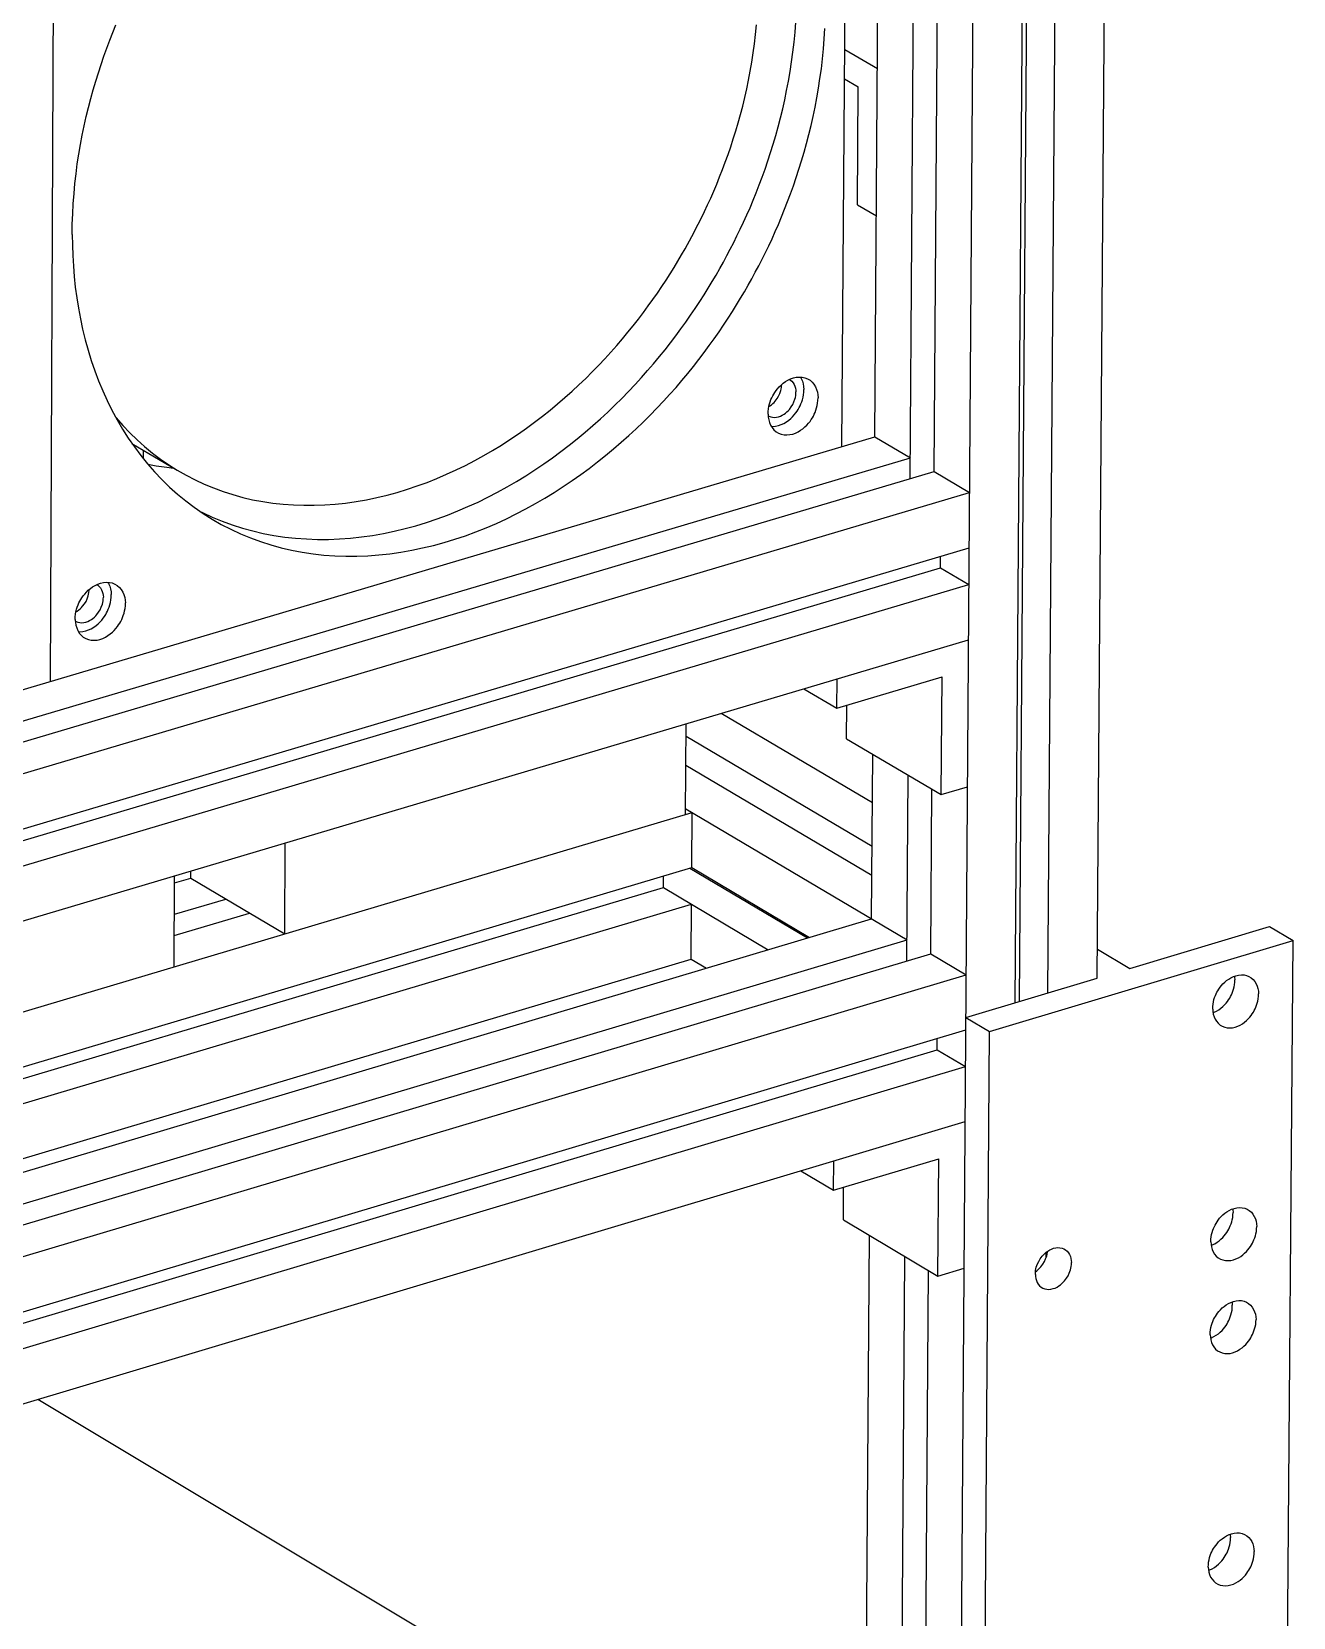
# Model space of a CAD drawing. Header units: millimetres. Extents: x -320 to 345, y -425 to 415.
# Drawn here: x 188.7 to 345.3, y -74.6 to 122.2 of the extents above; entities that cross this region are included whole.
import ezdxf

# ---------------------------------------------------------------- set-up
doc = ezdxf.new("R2010")
doc.units = ezdxf.units.MM
doc.layers.add('VISIBLE', color=7, linetype='Continuous')

msp = doc.modelspace()

# ---------------------------------------------------------------- linework, layer by layer
at = {"layer": 'VISIBLE'}
for p, q in [((311.33, 1.86), (313.12, 248.41)), ((320.99, 4.74), (322.81, 248.16)), ((314.88, 2.92), (316.67, 246.37)), ((310.8, 1.7), (312.57, 245.17)), ((302.41, -321.28), (306.42, 243.38)), ((289.3, 70.72), (289.95, 166.59)), ((293.39, 71.93), (293.99, 160.59)), ((297.78, 66.73), (298.41, 158.02)), ((300.74, 67.61), (301.36, 156.3)), ((191.01, 41.59), (191.45, 141.38)), ((198.37, 121.14), (198.75, 122.1)), ((198.75, 122.1), (199.13, 123.05)), ((278.56, 121.88), (278.67, 123.06)), ((283.35, 120.91), (283.47, 122.15)), ((283.47, 122.15), (283.56, 123.4)), ((287.09, 121.34), (287.16, 122.6)), ((197.65, 119.16), (198, 120.16)), ((198, 120.16), (198.37, 121.14)), ((278.27, 119.57), (278.43, 120.72)), ((278.43, 120.72), (278.56, 121.88)), ((283.21, 119.68), (283.35, 120.91)), ((286.88, 118.85), (287, 120.09)), ((287, 120.09), (287.09, 121.34)), ((196.96, 117.11), (197.3, 118.14)), ((197.3, 118.14), (197.65, 119.16)), ((277.9, 117.31), (278.1, 118.43)), ((278.1, 118.43), (278.27, 119.57)), ((282.86, 117.27), (283.04, 118.47)), ((283.04, 118.47), (283.21, 119.68)), ((286.74, 117.62), (286.88, 118.85)), ((289.64, 120.02), (293.7, 117.64)), ((196.63, 116.06), (196.96, 117.11)), ((277.47, 115.11), (277.69, 116.2)), ((277.69, 116.2), (277.9, 117.31)), ((282.66, 116.09), (282.86, 117.27)), ((286.39, 115.21), (286.57, 116.4)), ((286.57, 116.4), (286.74, 117.62)), ((289.61, 116.36), (291.32, 115.36)), ((293.7, 117.64), (293.7, 117.64)), ((196.02, 113.9), (196.32, 114.99)), ((196.32, 114.99), (196.63, 116.06)), ((277.22, 114.04), (277.47, 115.11)), ((282.19, 113.77), (282.43, 114.92)), ((282.43, 114.92), (282.66, 116.09)), ((286.18, 114.02), (286.39, 115.21)), ((291.22, 100.72), (291.32, 115.36)), ((291.32, 115.36), (291.32, 115.36)), ((195.46, 111.67), (195.73, 112.79)), ((195.73, 112.79), (196.02, 113.9)), ((276.69, 111.93), (276.97, 112.98)), ((276.97, 112.98), (277.22, 114.04)), ((281.66, 111.51), (281.94, 112.63)), ((281.94, 112.63), (282.19, 113.77)), ((285.72, 111.7), (285.96, 112.85)), ((285.96, 112.85), (286.18, 114.02)), ((194.96, 109.37), (195.2, 110.53)), ((195.2, 110.53), (195.46, 111.67)), ((276.11, 109.89), (276.41, 110.9)), ((276.41, 110.9), (276.69, 111.93)), ((281.07, 109.32), (281.38, 110.41)), ((281.38, 110.41), (281.66, 111.51)), ((285.19, 109.44), (285.46, 110.56)), ((285.46, 110.56), (285.72, 111.7)), ((194.74, 108.2), (194.96, 109.37)), ((275.48, 107.92), (275.8, 108.9)), ((275.8, 108.9), (276.11, 109.89)), ((280.43, 107.21), (280.76, 108.26)), ((280.76, 108.26), (281.07, 109.32)), ((284.6, 107.26), (284.9, 108.34)), ((284.9, 108.34), (285.19, 109.44)), ((194.35, 105.8), (194.54, 107.01)), ((194.54, 107.01), (194.74, 108.2)), ((274.81, 106.02), (275.15, 106.96)), ((275.15, 106.96), (275.48, 107.92)), ((280.1, 106.18), (280.43, 107.21)), ((284.29, 106.19), (284.6, 107.26)), ((194.05, 103.36), (194.19, 104.59)), ((194.19, 104.59), (194.35, 105.8)), ((274.11, 104.19), (274.47, 105.1)), ((274.47, 105.1), (274.81, 106.02)), ((279.39, 104.17), (279.75, 105.16)), ((279.75, 105.16), (280.1, 106.18)), ((283.63, 104.11), (283.96, 105.14)), ((283.96, 105.14), (284.29, 106.19)), ((193.94, 102.11), (194.05, 103.36)), ((273, 101.57), (273.38, 102.42)), ((273.38, 102.42), (273.75, 103.3)), ((273.75, 103.3), (274.11, 104.19)), ((278.65, 102.23), (279.02, 103.19)), ((279.02, 103.19), (279.39, 104.17)), ((282.92, 102.1), (283.28, 103.1)), ((283.28, 103.1), (283.63, 104.11)), ((193.78, 99.59), (193.84, 100.86)), ((193.84, 100.86), (193.94, 102.11)), ((272.24, 99.91), (272.62, 100.73)), ((272.62, 100.73), (273, 101.57)), ((277.48, 99.47), (277.88, 100.37)), ((277.88, 100.37), (278.27, 101.29)), ((278.27, 101.29), (278.65, 102.23)), ((282.18, 100.17), (282.55, 101.12)), ((282.55, 101.12), (282.92, 102.1)), ((291.22, 100.72), (293.57, 99.35)), ((291.22, 100.72), (291.22, 100.72)), ((193.73, 98.31), (193.78, 99.59)), ((271.46, 98.31), (271.85, 99.1)), ((271.85, 99.1), (272.24, 99.91)), ((276.67, 97.71), (277.08, 98.58)), ((277.08, 98.58), (277.48, 99.47)), ((281.41, 98.3), (281.79, 99.23)), ((281.79, 99.23), (282.18, 100.17)), ((293.57, 99.35), (293.57, 99.35)), ((193.72, 97.03), (193.73, 98.31)), ((193.72, 97.03), (193.74, 95.73)), ((269.83, 95.27), (270.66, 96.78)), ((270.66, 96.78), (271.46, 98.31)), ((275.85, 96.03), (276.26, 96.86)), ((276.26, 96.86), (276.67, 97.71)), ((280.2, 95.64), (280.61, 96.51)), ((280.61, 96.51), (281.01, 97.4)), ((281.01, 97.4), (281.41, 98.3)), ((193.74, 95.73), (193.78, 94.44)), ((268.93, 93.73), (269.39, 94.51)), ((269.39, 94.51), (269.83, 95.27)), ((275.01, 94.42), (275.43, 95.22)), ((275.43, 95.22), (275.85, 96.03)), ((279.37, 93.96), (279.79, 94.79)), ((279.79, 94.79), (280.2, 95.64)), ((193.78, 94.44), (193.86, 93.13)), ((193.86, 93.13), (193.96, 91.82)), ((267.97, 92.17), (268.46, 92.95)), ((268.46, 92.95), (268.93, 93.73)), ((273.66, 92.01), (274.13, 92.82)), ((274.13, 92.82), (274.58, 93.62)), ((274.58, 93.62), (275.01, 94.42)), ((278.53, 92.35), (278.96, 93.15)), ((278.96, 93.15), (279.37, 93.96)), ((193.96, 91.82), (194.1, 90.51)), ((266.39, 89.78), (266.94, 90.58)), ((266.94, 90.58), (267.46, 91.38)), ((267.46, 91.38), (267.97, 92.17)), ((272.68, 90.38), (273.18, 91.2)), ((273.18, 91.2), (273.66, 92.01)), ((277.19, 89.94), (277.66, 90.75)), ((277.66, 90.75), (278.1, 91.55)), ((278.1, 91.55), (278.53, 92.35)), ((194.1, 90.51), (194.28, 89.2)), ((194.28, 89.2), (194.49, 87.89)), ((265.25, 88.17), (265.83, 88.98)), ((265.83, 88.98), (266.39, 89.78)), ((271.08, 87.87), (271.63, 88.71)), ((271.63, 88.71), (272.17, 89.55)), ((272.17, 89.55), (272.68, 90.38)), ((276.21, 88.3), (276.71, 89.13)), ((276.71, 89.13), (277.19, 89.94)), ((194.49, 87.89), (194.73, 86.58)), ((264.03, 86.54), (264.65, 87.36)), ((264.65, 87.36), (265.25, 88.17)), ((269.91, 86.18), (270.5, 87.03)), ((270.5, 87.03), (271.08, 87.87)), ((274.6, 85.8), (275.16, 86.64)), ((275.16, 86.64), (275.69, 87.48)), ((275.69, 87.48), (276.21, 88.3)), ((194.73, 86.58), (195.01, 85.28)), ((195.01, 85.28), (195.33, 83.98)), ((195.01, 85.28), (195.33, 83.98)), ((262.04, 84.08), (262.72, 84.9)), ((262.72, 84.9), (263.38, 85.72)), ((263.38, 85.72), (264.03, 86.54)), ((268.66, 84.47), (269.29, 85.32)), ((269.29, 85.32), (269.91, 86.18)), ((273.43, 84.1), (274.03, 84.96)), ((274.03, 84.96), (274.6, 85.8)), ((195.33, 83.98), (195.68, 82.69)), ((195.68, 82.69), (196.08, 81.41)), ((260.61, 82.44), (261.33, 83.26)), ((261.33, 83.26), (262.04, 84.08)), ((266.63, 81.88), (267.33, 82.74)), ((267.33, 82.74), (268, 83.6)), ((268, 83.6), (268.66, 84.47)), ((272.19, 82.39), (272.82, 83.25)), ((272.82, 83.25), (273.43, 84.1)), ((196.08, 81.41), (196.51, 80.14)), ((258.3, 80), (259.09, 80.81)), ((259.09, 80.81), (259.86, 81.63)), ((259.86, 81.63), (260.61, 82.44)), ((265.16, 80.15), (265.91, 81.01)), ((265.91, 81.01), (266.63, 81.88)), ((270.85, 80.67), (271.53, 81.53)), ((271.53, 81.53), (272.19, 82.39)), ((196.51, 80.14), (196.99, 78.89)), ((196.99, 78.89), (197.5, 77.65)), ((256.64, 78.39), (257.48, 79.19)), ((257.48, 79.19), (258.3, 80)), ((263.61, 78.42), (264.4, 79.28)), ((264.4, 79.28), (265.16, 80.15)), ((268.69, 78.07), (269.43, 78.94)), ((269.43, 78.94), (270.15, 79.8)), ((270.15, 79.8), (270.85, 80.67)), ((282, 78.57), (282.29, 78.78)), ((282.29, 78.78), (282.59, 78.96)), ((282.59, 78.96), (282.92, 79.12)), ((282.78, 79.05), (282.9, 78.98)), ((282.9, 78.98), (283.08, 78.82)), ((282.92, 79.12), (283.27, 79.24)), ((283.08, 78.82), (283.24, 78.63)), ((283.27, 79.24), (283.63, 79.32)), ((283.63, 79.32), (283.99, 79.35)), ((283.99, 79.35), (284.35, 79.33)), ((284.14, 79.34), (284.24, 79.18)), ((284.24, 79.18), (284.38, 78.85)), ((284.35, 79.33), (284.7, 79.26)), ((284.35, 79.33), (284.7, 79.26)), ((284.38, 78.85), (284.48, 78.51)), ((284.7, 79.26), (285.03, 79.13)), ((284.7, 79.26), (285.03, 79.13)), ((285.03, 79.13), (285.33, 78.95)), ((285.03, 79.13), (285.03, 79.13)), ((285.33, 78.95), (285.59, 78.72)), ((285.59, 78.72), (285.82, 78.45)), ((197.5, 77.65), (198.05, 76.43)), ((253.99, 76.02), (254.9, 76.8)), ((254.9, 76.8), (255.78, 77.59)), ((255.78, 77.59), (256.64, 78.39)), ((261.96, 76.7), (262.79, 77.56)), ((262.79, 77.56), (263.61, 78.42)), ((267.13, 76.34), (267.92, 77.21)), ((267.92, 77.21), (268.69, 78.07)), ((280.48, 76.55), (280.59, 76.78)), ((280.59, 76.78), (280.7, 77)), ((280.7, 77), (280.82, 77.22)), ((280.82, 77.22), (280.96, 77.44)), ((280.96, 77.44), (281.12, 77.67)), ((281.12, 77.67), (281.3, 77.9)), ((281.25, 76.68), (281.42, 76.98)), ((281.3, 77.9), (281.51, 78.13)), ((281.42, 76.98), (281.57, 77.29)), ((281.51, 78.13), (281.74, 78.35)), ((281.57, 77.29), (281.7, 77.66)), ((281.7, 77.66), (281.75, 77.86)), ((281.74, 78.35), (282, 78.57)), ((281.75, 77.86), (281.79, 78.08)), ((281.79, 78.08), (281.81, 78.3)), ((281.81, 78.3), (281.82, 78.42)), ((283.24, 78.63), (283.36, 78.43)), ((283.36, 78.43), (283.46, 78.2)), ((283.46, 78.2), (283.53, 77.97)), ((283.46, 76.62), (283.52, 76.82)), ((283.52, 76.82), (283.55, 77.04)), ((283.53, 77.97), (283.57, 77.73)), ((283.55, 77.04), (283.58, 77.26)), ((283.57, 77.73), (283.58, 77.5)), ((283.58, 77.26), (283.58, 77.5)), ((284.39, 76.54), (284.46, 76.84)), ((284.46, 76.84), (284.52, 77.15)), ((284.48, 78.51), (284.54, 78.17)), ((284.52, 77.15), (284.56, 77.48)), ((284.54, 78.17), (284.56, 77.82)), ((284.56, 77.48), (284.56, 77.82)), ((285.82, 78.45), (286, 78.14)), ((286, 78.14), (286.15, 77.82)), ((286.15, 77.82), (286.24, 77.48)), ((286.24, 77.48), (286.3, 77.13)), ((286.3, 77.13), (286.33, 76.78)), ((286.32, 76.44), (286.33, 76.78)), ((198.05, 76.43), (198.65, 75.23)), ((198.65, 75.23), (199.28, 74.05)), ((252.11, 74.49), (253.06, 75.25)), ((253.06, 75.25), (253.99, 76.02)), ((259.3, 74.16), (260.21, 75)), ((260.21, 75), (261.09, 75.84)), ((261.09, 75.84), (261.96, 76.7)), ((265.48, 74.62), (266.32, 75.48)), ((266.32, 75.48), (267.13, 76.34)), ((280.12, 74.73), (280.13, 75.07)), ((280.13, 75.07), (280.16, 75.4)), ((280.16, 75.4), (280.22, 75.72)), ((280.21, 75.69), (280.34, 75.77)), ((280.22, 75.72), (280.29, 76.01)), ((280.29, 76.01), (280.38, 76.29)), ((280.34, 75.77), (280.53, 75.91)), ((280.38, 76.29), (280.48, 76.55)), ((280.53, 75.91), (280.71, 76.06)), ((280.71, 76.06), (280.87, 76.21)), ((280.87, 76.21), (281.01, 76.37)), ((281.01, 76.37), (281.25, 76.68)), ((282.1, 74.73), (282.3, 74.87)), ((282.3, 74.87), (282.47, 75.02)), ((282.47, 75.02), (282.63, 75.17)), ((282.63, 75.17), (282.77, 75.33)), ((282.77, 75.33), (283.01, 75.64)), ((283.01, 75.64), (283.19, 75.94)), ((283.19, 75.94), (283.34, 76.26)), ((283.34, 76.26), (283.46, 76.62)), ((283.38, 74.66), (283.56, 74.89)), ((283.56, 74.89), (283.72, 75.11)), ((283.72, 75.11), (283.86, 75.33)), ((283.86, 75.33), (283.99, 75.55)), ((283.99, 75.55), (284.1, 75.77)), ((284.1, 75.77), (284.2, 76.01)), ((284.2, 76.01), (284.3, 76.27)), ((284.3, 76.27), (284.39, 76.54)), ((285.86, 74.73), (285.97, 74.97)), ((285.97, 74.97), (286.06, 75.23)), ((286.06, 75.23), (286.15, 75.51)), ((286.15, 75.51), (286.23, 75.8)), ((286.23, 75.8), (286.28, 76.11)), ((286.28, 76.11), (286.32, 76.44)), ((199.12, 74.35), (199.18, 74.29)), ((199.18, 74.29), (200, 73.34)), ((199.28, 74.05), (199.96, 72.9)), ((199.28, 74.05), (199.96, 72.9)), ((199.96, 72.9), (200.68, 71.78)), ((200, 73.34), (200.87, 72.43)), ((249.12, 72.29), (250.14, 73.01)), ((250.14, 73.01), (251.13, 73.74)), ((251.13, 73.74), (252.11, 74.49)), ((257.41, 72.5), (258.37, 73.32)), ((258.37, 73.32), (259.3, 74.16)), ((262.83, 72.08), (263.73, 72.92)), ((263.73, 72.92), (264.62, 73.77)), ((264.62, 73.77), (265.48, 74.62)), ((280.12, 74.73), (280.14, 74.39)), ((280.13, 74.55), (280.22, 74.49)), ((280.13, 74.55), (280.22, 74.49)), ((280.14, 74.39), (280.2, 74.04)), ((280.2, 74.04), (280.3, 73.7)), ((280.22, 74.49), (280.22, 74.49)), ((280.22, 74.49), (280.45, 74.4)), ((280.3, 73.7), (280.44, 73.37)), ((280.44, 73.37), (280.63, 73.07)), ((280.45, 74.4), (280.69, 74.35)), ((280.54, 73.21), (280.69, 73.2)), ((280.63, 73.07), (280.85, 72.8)), ((280.69, 74.35), (280.93, 74.34)), ((280.69, 73.2), (281.06, 73.24)), ((280.93, 74.34), (281.18, 74.36)), ((281.06, 73.24), (281.41, 73.32)), ((281.18, 74.36), (281.43, 74.42)), ((281.41, 73.32), (281.76, 73.44)), ((281.43, 74.42), (281.67, 74.5)), ((281.67, 74.5), (281.89, 74.6)), ((281.76, 73.44), (282.09, 73.59)), ((281.89, 74.6), (282.1, 74.73)), ((282.09, 73.59), (282.4, 73.78)), ((282.4, 73.78), (282.68, 73.98)), ((282.68, 73.98), (282.94, 74.2)), ((282.94, 74.2), (283.17, 74.43)), ((283.17, 74.43), (283.38, 74.66)), ((284.16, 72.74), (284.44, 72.94)), ((284.44, 72.94), (284.7, 73.16)), ((284.7, 73.16), (284.94, 73.39)), ((284.94, 73.39), (285.14, 73.62)), ((285.14, 73.62), (285.33, 73.85)), ((285.33, 73.85), (285.49, 74.08)), ((285.49, 74.08), (285.63, 74.3)), ((285.63, 74.3), (285.75, 74.51)), ((285.75, 74.51), (285.86, 74.73)), ((-16.62, -19.95), (293.39, 71.93)), ((200.68, 71.78), (201.43, 70.68)), ((200.87, 72.43), (201.77, 71.56)), ((201.13, 71.12), (206.76, 67.79)), ((201.77, 71.56), (202.7, 70.72)), ((245.92, 70.24), (247.01, 70.91)), ((247.01, 70.91), (248.07, 71.59)), ((248.07, 71.59), (249.12, 72.29)), ((254.39, 70.1), (255.42, 70.88)), ((255.42, 70.88), (256.43, 71.69)), ((256.43, 71.69), (257.41, 72.5)), ((260.94, 70.42), (261.89, 71.25)), ((261.89, 71.25), (262.83, 72.08)), ((280.85, 72.8), (281.12, 72.57)), ((281.12, 72.57), (281.42, 72.39)), ((281.12, 72.57), (281.42, 72.39)), ((281.42, 72.39), (281.42, 72.39)), ((281.42, 72.39), (281.75, 72.26)), ((281.75, 72.26), (282.1, 72.19)), ((282.1, 72.19), (282.46, 72.17)), ((282.46, 72.17), (282.82, 72.2)), ((282.82, 72.2), (283.18, 72.28)), ((283.18, 72.28), (283.52, 72.4)), ((283.52, 72.4), (283.85, 72.56)), ((283.85, 72.56), (284.16, 72.74)), ((293.39, 71.93), (297.8, 69.34)), ((-16.62, -23.89), (297.8, 69.34)), ((201.43, 70.68), (202.23, 69.61)), ((202.23, 69.61), (203.07, 68.58)), ((202.57, 69.19), (202.58, 70.27)), ((202.58, 70.26), (202.58, 70.26)), ((202.7, 70.72), (203.67, 69.92)), ((203.67, 69.92), (204.67, 69.17)), ((204.67, 69.17), (205.7, 68.46)), ((242.55, 68.39), (243.69, 68.98)), ((243.69, 68.98), (244.82, 69.6)), ((244.82, 69.6), (245.92, 70.24)), ((252.26, 68.56), (253.34, 69.32)), ((253.34, 69.32), (254.39, 70.1)), ((258.95, 68.81), (259.95, 69.61)), ((259.95, 69.61), (260.94, 70.42)), ((-16.62, -26.52), (300.74, 67.61)), ((203.07, 68.58), (203.94, 67.58)), ((203.09, 68.55), (204.12, 68.35)), ((203.94, 67.58), (204.85, 66.62)), ((204.12, 68.35), (205.45, 68.15)), ((205.45, 68.15), (206.31, 68.06)), ((205.7, 68.46), (206.76, 67.79)), ((206.76, 67.79), (207.85, 67.17)), ((207.85, 67.17), (208.97, 66.59)), ((239.01, 66.76), (240.21, 67.28)), ((240.21, 67.28), (241.39, 67.82)), ((241.39, 67.82), (242.55, 68.39)), ((248.9, 66.4), (250.04, 67.1)), ((250.04, 67.1), (251.16, 67.82)), ((251.16, 67.82), (252.26, 68.56)), ((255.79, 66.49), (256.86, 67.25)), ((256.86, 67.25), (257.92, 68.02)), ((257.92, 68.02), (258.95, 68.81)), ((300.74, 67.61), (305.15, 65.02)), ((-16.62, -30.46), (305.15, 65.02)), ((204.85, 66.62), (205.81, 65.7)), ((205.81, 65.7), (206.79, 64.82)), ((208.97, 66.59), (210.11, 66.06)), ((210.11, 66.06), (211.27, 65.58)), ((211.27, 65.58), (212.46, 65.14)), ((212.46, 65.14), (213.66, 64.76)), ((232.81, 64.69), (234.07, 65.03)), ((234.07, 65.03), (235.33, 65.42)), ((235.33, 65.42), (236.57, 65.83)), ((236.57, 65.83), (237.79, 66.28)), ((237.79, 66.28), (239.01, 66.76)), ((245.33, 64.44), (246.54, 65.07)), ((246.54, 65.07), (247.73, 65.72)), ((247.73, 65.72), (248.9, 66.4)), ((252.42, 64.32), (253.56, 65.02)), ((253.56, 65.02), (254.69, 65.75)), ((254.69, 65.75), (255.79, 66.49)), ((206.79, 64.82), (207.81, 63.98)), ((207.81, 63.98), (208.87, 63.18)), ((208.87, 63.18), (209.96, 62.43)), ((213.66, 64.76), (214.89, 64.42)), ((214.89, 64.42), (216.12, 64.13)), ((216.12, 64.13), (217.38, 63.89)), ((217.38, 63.89), (218.64, 63.7)), ((218.64, 63.7), (219.92, 63.56)), ((219.92, 63.56), (221.2, 63.47)), ((221.2, 63.47), (222.49, 63.43)), ((222.49, 63.43), (223.78, 63.43)), ((223.78, 63.43), (225.08, 63.48)), ((225.08, 63.48), (226.38, 63.57)), ((226.38, 63.57), (227.67, 63.71)), ((227.67, 63.71), (228.96, 63.89)), ((228.96, 63.89), (230.25, 64.12)), ((230.25, 64.12), (231.53, 64.39)), ((231.53, 64.39), (232.81, 64.69)), ((241.6, 62.73), (242.86, 63.27)), ((241.6, 62.73), (242.86, 63.27)), ((242.86, 63.27), (244.11, 63.84)), ((244.11, 63.84), (245.33, 64.44)), ((248.86, 62.36), (250.06, 62.99)), ((250.06, 62.99), (251.25, 63.65)), ((251.25, 63.65), (252.42, 64.32)), ((209.54, 62.72), (209.89, 62.54)), ((209.89, 62.54), (211.09, 61.98)), ((209.96, 62.43), (211.08, 61.72)), ((211.08, 61.72), (211.08, 61.72)), ((211.08, 61.72), (212.23, 61.07)), ((211.09, 61.98), (212.32, 61.47)), ((212.23, 61.07), (213.41, 60.46)), ((212.32, 61.47), (213.57, 61.01)), ((213.57, 61.01), (214.84, 60.6)), ((236.39, 60.9), (237.71, 61.3)), ((236.39, 60.9), (237.71, 61.3)), ((237.71, 61.3), (239.02, 61.74)), ((239.02, 61.74), (240.32, 62.22)), ((240.32, 62.22), (241.6, 62.73)), ((240.32, 62.22), (241.6, 62.73)), ((245.12, 60.65), (246.38, 61.19)), ((246.38, 61.19), (247.63, 61.76)), ((247.63, 61.76), (248.86, 62.36)), ((213.41, 60.46), (214.61, 59.9)), ((214.61, 59.9), (215.84, 59.39)), ((214.84, 60.6), (216.13, 60.25)), ((215.84, 59.39), (217.09, 58.93)), ((216.13, 60.25), (217.44, 59.94)), ((217.44, 59.94), (218.76, 59.69)), ((217.44, 59.94), (218.76, 59.69)), ((218.76, 59.69), (220.1, 59.49)), ((220.1, 59.49), (221.44, 59.35)), ((221.44, 59.35), (222.8, 59.25)), ((222.8, 59.25), (224.16, 59.2)), ((224.16, 59.2), (225.52, 59.2)), ((225.52, 59.2), (226.89, 59.26)), ((226.89, 59.26), (228.26, 59.36)), ((228.26, 59.36), (229.63, 59.5)), ((229.63, 59.5), (230.99, 59.7)), ((230.99, 59.7), (232.35, 59.93)), ((232.35, 59.93), (233.71, 60.21)), ((232.35, 59.93), (233.71, 60.21)), ((233.71, 60.21), (235.05, 60.54)), ((235.05, 60.54), (236.39, 60.9)), ((239.91, 58.82), (241.23, 59.22)), ((241.23, 59.22), (242.54, 59.66)), ((242.54, 59.66), (243.84, 60.14)), ((243.84, 60.14), (245.12, 60.65)), ((-16.62, -37.37), (305.1, 58.16)), ((217.09, 58.93), (218.36, 58.52)), ((218.36, 58.52), (219.65, 58.17)), ((219.65, 58.17), (220.96, 57.86)), ((220.96, 57.86), (222.28, 57.61)), ((222.28, 57.61), (223.62, 57.41)), ((223.62, 57.41), (224.96, 57.26)), ((224.96, 57.26), (226.32, 57.17)), ((226.32, 57.17), (227.68, 57.12)), ((227.68, 57.12), (229.04, 57.12)), ((229.04, 57.12), (230.41, 57.18)), ((230.41, 57.18), (231.78, 57.28)), ((231.78, 57.28), (233.15, 57.42)), ((233.15, 57.42), (234.51, 57.62)), ((234.51, 57.62), (235.87, 57.85)), ((235.87, 57.85), (237.23, 58.14)), ((237.23, 58.14), (238.57, 58.46)), ((238.57, 58.46), (239.91, 58.82)), ((301.54, 55.67), (301.55, 57.11)), ((305.1, 58.16), (305.1, 58.16)), ((-16.62, -38.82), (301.54, 55.67)), ((301.54, 55.67), (305.07, 53.6)), ((-16.61, -41.97), (305.07, 53.6)), ((195.97, 53.1), (196.25, 53.3)), ((196.25, 53.3), (196.56, 53.49)), ((196.56, 53.49), (196.89, 53.65)), ((196.76, 53.58), (196.89, 53.51)), ((196.89, 53.65), (197.24, 53.77)), ((196.89, 53.51), (197.07, 53.35)), ((197.07, 53.35), (197.23, 53.17)), ((197.23, 53.17), (197.35, 52.96)), ((197.24, 53.77), (197.6, 53.85)), ((197.6, 53.85), (197.97, 53.88)), ((197.97, 53.88), (198.33, 53.86)), ((198.14, 53.87), (198.24, 53.72)), ((198.24, 53.72), (198.38, 53.39)), ((198.33, 53.86), (198.68, 53.79)), ((198.33, 53.86), (198.68, 53.79)), ((198.38, 53.39), (198.48, 53.05)), ((198.68, 53.79), (199.01, 53.66)), ((198.68, 53.79), (199.01, 53.66)), ((199.01, 53.66), (199.31, 53.48)), ((199.01, 53.66), (199.01, 53.66)), ((199.31, 53.48), (199.58, 53.25)), ((199.58, 53.25), (199.81, 52.98)), ((194.44, 51.07), (194.55, 51.31)), ((194.55, 51.31), (194.66, 51.53)), ((194.66, 51.53), (194.78, 51.74)), ((194.78, 51.74), (194.92, 51.96)), ((194.92, 51.96), (195.08, 52.19)), ((195.01, 50.9), (195.25, 51.21)), ((195.08, 52.19), (195.27, 52.42)), ((195.25, 51.21), (195.43, 51.51)), ((195.27, 52.42), (195.47, 52.65)), ((195.43, 51.51), (195.57, 51.83)), ((195.47, 52.65), (195.71, 52.88)), ((195.57, 51.83), (195.7, 52.19)), ((195.7, 52.19), (195.75, 52.4)), ((195.71, 52.88), (195.97, 53.1)), ((195.75, 52.4), (195.79, 52.61)), ((195.79, 52.61), (195.82, 52.84)), ((195.82, 52.84), (195.82, 52.97)), ((197.35, 52.96), (197.45, 52.74)), ((197.45, 52.74), (197.52, 52.5)), ((197.46, 51.15), (197.51, 51.35)), ((197.51, 51.35), (197.55, 51.57)), ((197.52, 52.5), (197.56, 52.27)), ((197.55, 51.57), (197.57, 51.79)), ((197.56, 52.27), (197.58, 52.03)), ((197.57, 51.79), (197.58, 52.03)), ((198.39, 51.07), (198.47, 51.37)), ((198.47, 51.37), (198.52, 51.68)), ((198.48, 53.05), (198.54, 52.7)), ((198.52, 51.68), (198.56, 52.01)), ((198.54, 52.7), (198.56, 52.35)), ((198.56, 52.01), (198.56, 52.35)), ((199.81, 52.98), (200, 52.67)), ((200, 52.67), (200.14, 52.35)), ((200.14, 52.35), (200.24, 52.01)), ((200.24, 52.01), (200.3, 51.66)), ((200.3, 51.66), (200.32, 51.31)), ((200.32, 50.97), (200.32, 51.31)), ((194.08, 49.25), (194.09, 49.59)), ((194.08, 49.25), (194.11, 48.9)), ((194.09, 49.59), (194.12, 49.92)), ((194.12, 49.92), (194.18, 50.23)), ((194.17, 50.2), (194.34, 50.3)), ((194.18, 50.23), (194.25, 50.53)), ((194.25, 50.53), (194.34, 50.81)), ((194.34, 50.81), (194.44, 51.07)), ((194.34, 50.3), (194.53, 50.44)), ((194.53, 50.44), (194.71, 50.59)), ((194.71, 50.59), (194.87, 50.74)), ((194.87, 50.74), (195.01, 50.9)), ((195.88, 49.13), (196.09, 49.25)), ((196.09, 49.25), (196.29, 49.39)), ((196.29, 49.39), (196.47, 49.54)), ((196.47, 49.54), (196.63, 49.7)), ((196.63, 49.7), (196.77, 49.86)), ((196.77, 49.86), (197, 50.17)), ((197, 50.17), (197.18, 50.47)), ((197.18, 50.47), (197.33, 50.78)), ((197.33, 50.78), (197.46, 51.15)), ((197.38, 49.18), (197.56, 49.41)), ((197.56, 49.41), (197.72, 49.64)), ((197.72, 49.64), (197.87, 49.86)), ((197.87, 49.86), (197.99, 50.08)), ((197.99, 50.08), (198.1, 50.3)), ((198.1, 50.3), (198.2, 50.54)), ((198.2, 50.54), (198.3, 50.79)), ((198.3, 50.79), (198.39, 51.07)), ((199.75, 49.03), (199.86, 49.26)), ((199.86, 49.26), (199.96, 49.49)), ((199.96, 49.49), (200.06, 49.75)), ((200.06, 49.75), (200.15, 50.03)), ((200.15, 50.03), (200.22, 50.33)), ((200.22, 50.33), (200.28, 50.64)), ((200.28, 50.64), (200.32, 50.97)), ((194.09, 49.08), (194.21, 49.01)), ((194.11, 48.9), (194.17, 48.55)), ((194.17, 48.55), (194.27, 48.21)), ((194.21, 49.01), (194.21, 49.01)), ((194.21, 49.01), (194.43, 48.92)), ((194.27, 48.21), (194.41, 47.89)), ((194.41, 47.89), (194.59, 47.58)), ((194.43, 48.92), (194.67, 48.87)), ((194.5, 47.73), (194.68, 47.72)), ((194.59, 47.58), (194.82, 47.31)), ((194.67, 48.87), (194.92, 48.86)), ((194.68, 47.72), (195.04, 47.76)), ((194.82, 47.31), (195.09, 47.08)), ((194.92, 48.86), (195.17, 48.88)), ((195.04, 47.76), (195.4, 47.84)), ((195.17, 48.88), (195.42, 48.94)), ((195.4, 47.84), (195.75, 47.96)), ((195.42, 48.94), (195.66, 49.02)), ((195.66, 49.02), (195.88, 49.13)), ((195.75, 47.96), (196.08, 48.12)), ((196.08, 48.12), (196.39, 48.3)), ((196.39, 48.3), (196.68, 48.5)), ((196.68, 48.5), (196.94, 48.72)), ((196.94, 48.72), (197.17, 48.95)), ((197.17, 48.95), (197.38, 49.18)), ((197.84, 47.07), (198.15, 47.26)), ((198.15, 47.26), (198.44, 47.46)), ((198.44, 47.46), (198.7, 47.68)), ((198.7, 47.68), (198.93, 47.91)), ((198.93, 47.91), (199.14, 48.14)), ((199.14, 48.14), (199.32, 48.37)), ((199.32, 48.37), (199.48, 48.6)), ((199.48, 48.6), (199.62, 48.82)), ((199.62, 48.82), (199.75, 49.03)), ((-16.61, -48.88), (305.02, 46.75)), ((195.09, 47.08), (195.39, 46.9)), ((195.09, 47.08), (195.39, 46.9)), ((195.39, 46.9), (195.39, 46.9)), ((195.39, 46.9), (195.72, 46.77)), ((195.72, 46.77), (196.07, 46.7)), ((196.07, 46.7), (196.44, 46.68)), ((196.44, 46.68), (196.8, 46.71)), ((196.8, 46.71), (197.16, 46.79)), ((197.16, 46.79), (197.51, 46.92)), ((197.51, 46.92), (197.84, 47.07)), ((305.02, 46.75), (305.02, 46.75)), ((288.66, 38.24), (301.73, 42.13)), ((288.66, 38.24), (288.69, 41.89)), ((288.69, 41.89), (288.69, 41.89)), ((301.63, 27.52), (301.73, 42.13)), ((301.73, 42.13), (301.73, 42.13)), ((284.56, 40.66), (288.66, 38.24)), ((274.31, 37.62), (293.08, 26.54)), ((289.87, 34.46), (289.9, 38.61)), ((269.88, 25.05), (269.96, 36.32)), ((269.95, 34.78), (293.04, 21.13)), ((289.87, 34.46), (301.63, 27.52)), ((289.87, 34.46), (289.87, 34.46)), ((292.98, 12.11), (293.12, 32.55)), ((269.92, 31.18), (293.01, 17.52)), ((297.36, 6.88), (297.52, 29.95)), ((300.32, 7.77), (300.46, 28.21)), ((301.63, 27.52), (304.89, 28.5)), ((304.89, 28.5), (304.89, 28.5)), ((269.89, 25.77), (297.38, 9.5)), ((-13.28, -59.24), (270.7, 25.29)), ((269.88, 25.05), (269.88, 25.05)), ((270.66, 18.47), (270.7, 25.29)), ((220.11, 10.23), (220.17, 21.52)), ((-13.27, -66.11), (270.66, 18.47)), ((208.43, 17.17), (208.43, 18.03)), ((270.41, 18.39), (285.03, 9.74)), ((270.66, 18.47), (285.28, 9.81)), ((-16.6, -68.53), (267.12, 16)), ((206.37, 6.14), (206.43, 17.43)), ((206.42, 16.58), (208.43, 17.17)), ((208.43, 17.17), (220.11, 10.23)), ((267.12, 16), (267.13, 17.41)), ((267.12, 16), (280.15, 8.28)), ((-16.6, -71.69), (270.63, 13.92)), ((206.4, 12.67), (212.81, 14.57)), ((270.58, 7.1), (270.63, 13.92)), ((-16.6, -80.24), (292.98, 12.11)), ((206.39, 10.06), (215.73, 12.83)), ((325.06, 5.96), (342.4, 11.14)), ((342.4, 11.14), (342.4, 11.14)), ((342.4, 11.14), (345.34, 9.41)), ((-16.6, -84.2), (297.38, 9.5)), ((307.63, -1.87), (345.34, 9.41)), ((321.02, 8.35), (325.06, 5.96)), ((344.37, -110.91), (345.34, 9.41)), ((-16.6, -86.84), (300.32, 7.77)), ((-16.6, -78.55), (270.58, 7.1)), ((206.37, 6.14), (206.37, 6.14)), ((270.58, 7.1), (272.46, 5.99)), ((300.32, 7.77), (304.73, 5.16)), ((325.06, 5.96), (325.06, 5.96)), ((-16.6, -90.8), (304.73, 5.16)), ((304.69, -0.13), (320.99, 4.74)), ((320.99, 4.74), (320.99, 4.74)), ((336.42, 3.82), (336.61, 4.03)), ((336.61, 4.03), (336.83, 4.24)), ((336.83, 4.24), (337.06, 4.44)), ((337.06, 4.44), (337.32, 4.63)), ((337.32, 4.63), (337.6, 4.8)), ((337.6, 4.8), (337.91, 4.94)), ((337.91, 4.94), (338.22, 5.05)), ((338.04, 4.99), (338.06, 4.86)), ((338.04, 3.93), (338.08, 4.23)), ((338.06, 4.86), (338.08, 4.55)), ((338.08, 4.23), (338.08, 4.55)), ((338.22, 5.05), (338.55, 5.13)), ((338.55, 5.13), (338.89, 5.16)), ((338.89, 5.16), (339.22, 5.14)), ((339.22, 5.14), (339.54, 5.07)), ((339.22, 5.14), (339.54, 5.07)), ((339.54, 5.07), (339.84, 4.96)), ((339.54, 5.07), (339.84, 4.96)), ((339.84, 4.96), (340.11, 4.79)), ((339.84, 4.96), (339.84, 4.96)), ((340.11, 4.79), (340.36, 4.58)), ((340.36, 4.58), (340.56, 4.33)), ((340.56, 4.33), (340.73, 4.06)), ((340.73, 4.06), (340.86, 3.76)), ((335.42, 1.81), (335.49, 2.08)), ((335.49, 2.08), (335.57, 2.34)), ((335.57, 2.34), (335.66, 2.58)), ((335.66, 2.58), (335.76, 2.8)), ((335.76, 2.8), (335.86, 3)), ((335.86, 3), (335.98, 3.19)), ((335.98, 3.19), (336.1, 3.4)), ((336.1, 3.4), (336.25, 3.61)), ((336.25, 3.61), (336.42, 3.82)), ((337.16, 1.85), (337.31, 2.06)), ((337.31, 2.06), (337.44, 2.27)), ((337.44, 2.27), (337.55, 2.46)), ((337.55, 2.46), (337.65, 2.66)), ((337.65, 2.66), (337.75, 2.88)), ((337.75, 2.88), (337.84, 3.12)), ((337.84, 3.12), (337.92, 3.37)), ((337.92, 3.37), (337.99, 3.65)), ((337.99, 3.65), (338.04, 3.93)), ((340.86, 3.76), (340.95, 3.45)), ((340.93, 1.91), (340.99, 2.2)), ((340.95, 3.45), (341.01, 3.13)), ((340.99, 2.2), (341.02, 2.5)), ((341.01, 3.13), (341.03, 2.81)), ((341.02, 2.5), (341.03, 2.81)), ((335.33, 0.91), (335.34, 1.22)), ((335.33, 0.91), (335.35, 0.59)), ((335.34, 1.22), (335.37, 1.53)), ((335.35, 0.59), (335.41, 0.28)), ((335.37, 1.53), (335.42, 1.81)), ((335.37, 0.47), (335.51, 0.52)), ((335.41, 0.28), (335.5, -0.04)), ((335.51, 0.52), (335.81, 0.66)), ((335.81, 0.66), (336.09, 0.83)), ((336.09, 0.83), (336.35, 1.02)), ((336.35, 1.02), (336.59, 1.22)), ((336.59, 1.22), (336.8, 1.43)), ((336.8, 1.43), (336.99, 1.64)), ((336.99, 1.64), (337.16, 1.85)), ((339.94, -0.1), (340.11, 0.11)), ((340.11, 0.11), (340.25, 0.32)), ((340.25, 0.32), (340.38, 0.53)), ((340.38, 0.53), (340.49, 0.72)), ((340.49, 0.72), (340.6, 0.93)), ((340.6, 0.93), (340.69, 1.15)), ((340.69, 1.15), (340.78, 1.38)), ((340.78, 1.38), (340.87, 1.64)), ((340.87, 1.64), (340.93, 1.91)), ((-14.88, -97.18), (304.68, -1.68)), ((304.68, -1.68), (304.68, -1.68)), ((304.69, -0.13), (307.63, -1.87)), ((306.77, -122.29), (307.63, -1.87)), ((335.5, -0.04), (335.63, -0.34)), ((335.63, -0.34), (335.79, -0.61)), ((335.63, -0.34), (335.79, -0.61)), ((335.79, -0.61), (336, -0.86)), ((335.79, -0.61), (336, -0.86)), ((336, -0.86), (336.24, -1.07)), ((336.24, -1.07), (336.52, -1.23)), ((336.52, -1.23), (336.52, -1.23)), ((336.52, -1.23), (336.82, -1.35)), ((336.82, -1.35), (337.14, -1.42)), ((337.14, -1.42), (337.47, -1.44)), ((337.47, -1.44), (337.8, -1.41)), ((337.8, -1.41), (338.13, -1.33)), ((338.13, -1.33), (338.45, -1.22)), ((338.45, -1.22), (338.75, -1.07)), ((338.75, -1.07), (339.04, -0.91)), ((339.04, -0.91), (339.3, -0.72)), ((339.3, -0.72), (339.53, -0.52)), ((339.53, -0.52), (339.75, -0.31)), ((339.75, -0.31), (339.94, -0.1)), ((301.12, -4.14), (301.13, -2.74)), ((-13.68, -98.24), (301.12, -4.14)), ((301.12, -4.14), (304.65, -6.23)), ((-13.68, -101.41), (304.65, -6.23)), ((-13.68, -108.3), (304.6, -13.06)), ((304.6, -13.06), (304.6, -13.06)), ((288.26, -21.58), (301.31, -17.68)), ((301.21, -32.24), (301.31, -17.68)), ((301.31, -17.68), (301.31, -17.68)), ((284.19, -19.16), (288.26, -21.58)), ((288.26, -21.58), (288.29, -17.94)), ((288.29, -17.94), (288.29, -17.94)), ((289.47, -25.26), (289.5, -21.21)), ((289.47, -25.26), (301.21, -32.24)), ((289.47, -25.26), (289.47, -25.26)), ((335.75, -25.69), (335.88, -25.49)), ((335.88, -25.49), (336.03, -25.28)), ((336.03, -25.28), (336.19, -25.06)), ((336.19, -25.06), (336.38, -24.85)), ((336.38, -24.85), (336.6, -24.64)), ((336.6, -24.64), (336.84, -24.44)), ((336.84, -24.44), (337.1, -24.26)), ((337.1, -24.26), (337.38, -24.09)), ((337.38, -24.09), (337.68, -23.94)), ((337.61, -25.75), (337.7, -25.5)), ((337.68, -23.94), (338, -23.83)), ((337.7, -25.5), (337.76, -25.23)), ((337.76, -25.23), (337.82, -24.94)), ((337.82, -23.89), (337.83, -24.01)), ((337.82, -24.94), (337.85, -24.64)), ((337.83, -24.01), (337.86, -24.33)), ((337.85, -24.64), (337.86, -24.33)), ((338, -23.83), (338.33, -23.76)), ((338.33, -23.76), (338.66, -23.72)), ((338.66, -23.72), (338.99, -23.74)), ((338.99, -23.74), (339.31, -23.81)), ((338.99, -23.74), (339.31, -23.81)), ((339.31, -23.81), (339.61, -23.92)), ((339.31, -23.81), (339.61, -23.92)), ((339.61, -23.92), (339.88, -24.09)), ((339.61, -23.92), (339.61, -23.92)), ((339.88, -24.09), (340.13, -24.3)), ((340.13, -24.3), (340.33, -24.55)), ((340.33, -24.55), (340.5, -24.82)), ((340.5, -24.82), (340.63, -25.12)), ((340.63, -25.12), (340.72, -25.43)), ((340.72, -25.43), (340.78, -25.75)), ((292.02, -128.58), (292.71, -27.19)), ((335.11, -27.66), (335.14, -27.36)), ((335.14, -27.36), (335.2, -27.07)), ((335.2, -27.07), (335.27, -26.8)), ((335.27, -26.8), (335.35, -26.54)), ((335.35, -26.54), (335.44, -26.31)), ((335.44, -26.31), (335.54, -26.09)), ((335.54, -26.09), (335.64, -25.89)), ((335.64, -25.89), (335.75, -25.69)), ((336.36, -27.65), (336.58, -27.44)), ((336.58, -27.44), (336.77, -27.23)), ((336.77, -27.23), (336.94, -27.02)), ((336.94, -27.02), (337.08, -26.81)), ((337.08, -26.81), (337.21, -26.61)), ((337.21, -26.61), (337.32, -26.41)), ((337.32, -26.41), (337.43, -26.21)), ((337.43, -26.21), (337.52, -25.99)), ((337.52, -25.99), (337.61, -25.75)), ((340.46, -27.73), (340.55, -27.49)), ((340.55, -27.49), (340.64, -27.24)), ((340.64, -27.24), (340.7, -26.97)), ((340.7, -26.97), (340.76, -26.68)), ((340.76, -26.68), (340.79, -26.38)), ((340.78, -25.75), (340.8, -26.07)), ((340.79, -26.38), (340.8, -26.07)), ((314.31, -29.59), (314.48, -29.42)), ((314.48, -29.42), (314.67, -29.26)), ((314.64, -29.97), (314.64, -29.29)), ((314.67, -29.26), (314.87, -29.12)), ((314.72, -29.72), (314.78, -29.5)), ((314.78, -29.5), (314.82, -29.28)), ((314.82, -29.28), (314.83, -29.15)), ((314.87, -29.12), (315.1, -28.98)), ((315.1, -28.98), (315.33, -28.87)), ((315.33, -28.87), (315.58, -28.78)), ((315.58, -28.78), (315.84, -28.72)), ((315.84, -28.72), (316.1, -28.7)), ((316.1, -28.7), (316.36, -28.71)), ((316.36, -28.71), (316.62, -28.76)), ((316.62, -28.76), (316.85, -28.86)), ((316.85, -28.86), (317.07, -28.99)), ((316.85, -28.86), (316.85, -28.86)), ((317.07, -28.99), (317.26, -29.15)), ((317.26, -29.15), (317.42, -29.34)), ((317.42, -29.34), (317.56, -29.56)), ((335.11, -27.97), (335.11, -27.66)), ((335.11, -27.97), (335.13, -28.29)), ((335.13, -28.29), (335.18, -28.6)), ((335.15, -28.4), (335.28, -28.35)), ((335.18, -28.6), (335.27, -28.92)), ((335.27, -28.92), (335.4, -29.21)), ((335.28, -28.35), (335.58, -28.21)), ((335.4, -29.21), (335.57, -29.49)), ((335.4, -29.21), (335.57, -29.49)), ((335.57, -29.49), (335.77, -29.74)), ((335.57, -29.49), (335.77, -29.74)), ((335.58, -28.21), (335.87, -28.04)), ((335.87, -28.04), (336.13, -27.85)), ((336.13, -27.85), (336.36, -27.65)), ((339.07, -29.59), (339.3, -29.39)), ((339.3, -29.39), (339.52, -29.18)), ((339.52, -29.18), (339.71, -28.97)), ((339.71, -28.97), (339.88, -28.76)), ((339.88, -28.76), (340.02, -28.55)), ((340.02, -28.55), (340.15, -28.35)), ((340.15, -28.35), (340.26, -28.15)), ((340.26, -28.15), (340.37, -27.95)), ((340.37, -27.95), (340.46, -27.73)), ((296.39, -133.87), (297.11, -29.8)), ((301.21, -32.24), (304.47, -31.26)), ((304.47, -31.26), (304.47, -31.26)), ((313.34, -31.55), (313.38, -31.33)), ((313.38, -31.33), (313.43, -31.12)), ((313.43, -31.12), (313.5, -30.92)), ((313.49, -31.57), (313.68, -31.41)), ((313.5, -30.92), (313.57, -30.73)), ((313.57, -30.73), (313.73, -30.4)), ((313.68, -31.41), (313.84, -31.25)), ((313.73, -30.4), (313.92, -30.08)), ((313.84, -31.25), (313.99, -31.08)), ((313.92, -30.08), (314.03, -29.92)), ((313.99, -31.08), (314.13, -30.91)), ((314.03, -29.92), (314.16, -29.75)), ((314.13, -30.91), (314.24, -30.75)), ((314.16, -29.75), (314.31, -29.59)), ((314.24, -30.75), (314.43, -30.43)), ((314.43, -30.43), (314.59, -30.1)), ((314.59, -30.1), (314.66, -29.92)), ((314.66, -29.92), (314.72, -29.72)), ((317.56, -29.56), (317.66, -29.8)), ((317.6, -31.66), (317.66, -31.46)), ((317.66, -29.8), (317.73, -30.04)), ((317.66, -31.46), (317.72, -31.25)), ((317.72, -31.25), (317.76, -31.02)), ((317.73, -30.04), (317.77, -30.29)), ((317.76, -31.02), (317.78, -30.79)), ((317.77, -30.29), (317.79, -30.54)), ((317.78, -30.79), (317.79, -30.54)), ((335.77, -29.74), (336.02, -29.95)), ((335.77, -29.74), (336.02, -29.95)), ((336.02, -29.95), (336.29, -30.11)), ((336.02, -29.95), (336.29, -30.11)), ((336.29, -30.11), (336.29, -30.11)), ((336.29, -30.11), (336.59, -30.23)), ((336.59, -30.23), (336.91, -30.29)), ((336.91, -30.29), (337.24, -30.31)), ((337.24, -30.31), (337.58, -30.28)), ((337.58, -30.28), (337.91, -30.21)), ((337.91, -30.21), (338.22, -30.09)), ((338.22, -30.09), (338.52, -29.95)), ((338.52, -29.95), (338.81, -29.78)), ((338.81, -29.78), (339.07, -29.59)), ((299.33, -132.98), (300.04, -31.54)), ((313.31, -31.79), (313.34, -31.55)), ((313.31, -32.04), (313.31, -31.79)), ((313.31, -32.04), (313.33, -32.29)), ((313.33, -31.69), (313.49, -31.57)), ((313.33, -32.29), (313.37, -32.54)), ((313.37, -32.54), (313.44, -32.78)), ((313.44, -32.78), (313.54, -33.02)), ((313.54, -33.02), (313.67, -33.23)), ((313.67, -33.23), (313.84, -33.43)), ((313.84, -33.43), (314.03, -33.59)), ((316.22, -33.46), (316.43, -33.31)), ((316.43, -33.31), (316.61, -33.15)), ((316.61, -33.15), (316.78, -32.99)), ((316.78, -32.99), (316.93, -32.82)), ((316.93, -32.82), (317.06, -32.66)), ((317.06, -32.66), (317.18, -32.49)), ((317.18, -32.49), (317.37, -32.18)), ((317.37, -32.18), (317.53, -31.85)), ((317.53, -31.85), (317.6, -31.66)), ((314.03, -33.59), (314.24, -33.72)), ((314.24, -33.72), (314.24, -33.72)), ((314.24, -33.72), (314.48, -33.81)), ((314.48, -33.81), (314.73, -33.86)), ((314.73, -33.86), (314.99, -33.88)), ((314.99, -33.88), (315.25, -33.85)), ((315.25, -33.85), (315.51, -33.79)), ((315.51, -33.79), (315.76, -33.71)), ((315.76, -33.71), (316, -33.59)), ((316, -33.59), (316.22, -33.46)), ((337.59, -35.49), (337.91, -35.37)), ((337.91, -35.37), (338.23, -35.3)), ((338.23, -35.3), (338.57, -35.27)), ((338.57, -35.27), (338.9, -35.28)), ((338.9, -35.28), (339.22, -35.35)), ((338.9, -35.28), (339.22, -35.35)), ((339.22, -35.35), (339.52, -35.47)), ((339.22, -35.35), (339.52, -35.47)), ((335.55, -37.43), (335.66, -37.23)), ((335.66, -37.23), (335.79, -37.03)), ((335.79, -37.03), (335.94, -36.82)), ((335.94, -36.82), (336.1, -36.61)), ((336.1, -36.61), (336.29, -36.4)), ((336.29, -36.4), (336.51, -36.19)), ((336.51, -36.19), (336.74, -35.99)), ((336.74, -35.99), (337, -35.8)), ((337, -35.8), (337.29, -35.63)), ((337.29, -35.63), (337.59, -35.49)), ((337.43, -37.53), (337.52, -37.29)), ((337.52, -37.29), (337.6, -37.03)), ((337.6, -37.03), (337.67, -36.76)), ((337.67, -36.76), (337.73, -36.48)), ((337.73, -35.44), (337.74, -35.55)), ((337.73, -36.48), (337.76, -36.18)), ((337.74, -35.55), (337.77, -35.86)), ((337.76, -36.18), (337.77, -35.86)), ((339.52, -35.47), (339.79, -35.63)), ((339.52, -35.47), (339.52, -35.47)), ((339.79, -35.63), (340.04, -35.84)), ((340.04, -35.84), (340.24, -36.09)), ((340.24, -36.09), (340.41, -36.36)), ((340.41, -36.36), (340.54, -36.66)), ((340.54, -36.66), (340.63, -36.97)), ((340.63, -36.97), (340.68, -37.29)), ((340.68, -37.29), (340.71, -37.61)), ((335.02, -39.2), (335.05, -38.9)), ((335.02, -39.51), (335.02, -39.2)), ((335.05, -38.9), (335.11, -38.61)), ((335.11, -38.61), (335.18, -38.34)), ((335.18, -38.34), (335.26, -38.08)), ((335.26, -38.08), (335.35, -37.85)), ((335.35, -37.85), (335.45, -37.63)), ((335.45, -37.63), (335.55, -37.43)), ((336.04, -39.39), (336.27, -39.19)), ((336.27, -39.19), (336.49, -38.98)), ((336.49, -38.98), (336.68, -38.77)), ((336.68, -38.77), (336.84, -38.55)), ((336.84, -38.55), (336.99, -38.35)), ((336.99, -38.35), (337.12, -38.14)), ((337.12, -38.14), (337.23, -37.95)), ((337.23, -37.95), (337.34, -37.74)), ((337.34, -37.74), (337.43, -37.53)), ((340.27, -39.49), (340.37, -39.27)), ((340.37, -39.27), (340.46, -39.03)), ((340.46, -39.03), (340.54, -38.78)), ((340.54, -38.78), (340.61, -38.51)), ((340.61, -38.51), (340.67, -38.22)), ((340.67, -38.22), (340.7, -37.92)), ((340.7, -37.92), (340.71, -37.61)), ((335.02, -39.51), (335.04, -39.83)), ((335.04, -39.83), (335.09, -40.15)), ((335.05, -39.94), (335.19, -39.89)), ((335.09, -40.15), (335.18, -40.46)), ((335.18, -40.46), (335.31, -40.76)), ((335.19, -39.89), (335.49, -39.74)), ((335.31, -40.76), (335.48, -41.03)), ((335.31, -40.76), (335.48, -41.03)), ((335.48, -41.03), (335.68, -41.28)), ((335.48, -41.03), (335.68, -41.28)), ((335.49, -39.74), (335.78, -39.57)), ((335.68, -41.28), (335.93, -41.49)), ((335.78, -39.57), (336.04, -39.39)), ((338.43, -41.49), (338.72, -41.32)), ((338.72, -41.32), (338.98, -41.13)), ((338.98, -41.13), (339.21, -40.93)), ((339.21, -40.93), (339.43, -40.72)), ((339.43, -40.72), (339.62, -40.51)), ((339.62, -40.51), (339.78, -40.3)), ((339.78, -40.3), (339.93, -40.09)), ((339.93, -40.09), (340.06, -39.89)), ((340.06, -39.89), (340.17, -39.69)), ((340.17, -39.69), (340.27, -39.49)), ((335.93, -41.49), (336.2, -41.65)), ((335.93, -41.49), (336.2, -41.65)), ((336.2, -41.65), (336.2, -41.65)), ((336.2, -41.65), (336.5, -41.77)), ((336.5, -41.77), (336.82, -41.83)), ((336.82, -41.83), (337.15, -41.85)), ((337.15, -41.85), (337.49, -41.82)), ((337.49, -41.82), (337.81, -41.74)), ((337.81, -41.74), (338.13, -41.63)), ((338.13, -41.63), (338.43, -41.49)), ((189.45, -47.51), (286.94, -105.93)), ((336.28, -65.02), (336.52, -64.82)), ((336.52, -64.82), (336.78, -64.63)), ((336.78, -64.63), (337.06, -64.46)), ((337.06, -64.46), (337.36, -64.31)), ((337.36, -64.31), (337.68, -64.2)), ((337.5, -64.26), (337.52, -64.37)), ((337.52, -64.37), (337.54, -64.68)), ((337.53, -64.99), (337.54, -64.68)), ((337.68, -64.2), (338.01, -64.13)), ((338.01, -64.13), (338.34, -64.09)), ((338.34, -64.09), (338.67, -64.11)), ((338.67, -64.11), (338.99, -64.18)), ((338.67, -64.11), (338.99, -64.18)), ((338.99, -64.18), (339.29, -64.29)), ((338.99, -64.18), (339.29, -64.29)), ((339.29, -64.29), (339.56, -64.46)), ((339.29, -64.29), (339.29, -64.29)), ((339.56, -64.46), (339.81, -64.67)), ((339.81, -64.67), (340.01, -64.91)), ((340.01, -64.91), (340.18, -65.19)), ((335.03, -66.91), (335.12, -66.68)), ((335.12, -66.68), (335.22, -66.46)), ((335.22, -66.46), (335.32, -66.26)), ((335.32, -66.26), (335.43, -66.06)), ((335.43, -66.06), (335.56, -65.86)), ((335.56, -65.86), (335.71, -65.65)), ((335.71, -65.65), (335.88, -65.44)), ((335.88, -65.44), (336.07, -65.22)), ((336.07, -65.22), (336.28, -65.02)), ((336.89, -66.96), (337.01, -66.76)), ((337.01, -66.76), (337.11, -66.56)), ((337.11, -66.56), (337.21, -66.34)), ((337.21, -66.34), (337.3, -66.11)), ((337.3, -66.11), (337.38, -65.85)), ((337.38, -65.85), (337.45, -65.58)), ((337.45, -65.58), (337.5, -65.29)), ((337.5, -65.29), (337.53, -64.99)), ((340.18, -65.19), (340.31, -65.48)), ((340.31, -65.48), (340.4, -65.8)), ((340.4, -65.8), (340.45, -66.11)), ((340.44, -67.04), (340.47, -66.74)), ((340.45, -66.11), (340.48, -66.43)), ((340.47, -66.74), (340.48, -66.43)), ((334.79, -68.34), (334.8, -68.02)), ((334.79, -68.34), (334.81, -68.65)), ((334.8, -68.02), (334.83, -67.72)), ((334.81, -68.65), (334.86, -68.97)), ((334.83, -67.72), (334.88, -67.44)), ((334.83, -68.75), (334.97, -68.7)), ((334.88, -67.44), (334.95, -67.17)), ((334.95, -67.17), (335.03, -66.91)), ((334.97, -68.7), (335.27, -68.56)), ((335.27, -68.56), (335.55, -68.39)), ((335.55, -68.39), (335.81, -68.2)), ((335.81, -68.2), (336.05, -68)), ((336.05, -68), (336.26, -67.79)), ((336.26, -67.79), (336.45, -67.58)), ((336.45, -67.58), (336.62, -67.37)), ((336.62, -67.37), (336.77, -67.16)), ((336.77, -67.16), (336.89, -66.96)), ((339.7, -68.91), (339.83, -68.71)), ((339.83, -68.71), (339.94, -68.51)), ((339.94, -68.51), (340.05, -68.31)), ((340.05, -68.31), (340.14, -68.09)), ((340.14, -68.09), (340.23, -67.85)), ((340.23, -67.85), (340.32, -67.6)), ((340.32, -67.6), (340.38, -67.33)), ((340.38, -67.33), (340.44, -67.04)), ((334.86, -68.97), (334.95, -69.28)), ((334.95, -69.28), (335.08, -69.58)), ((335.08, -69.58), (335.25, -69.85)), ((335.08, -69.58), (335.25, -69.85)), ((335.25, -69.85), (335.46, -70.1)), ((335.25, -69.85), (335.46, -70.1)), ((335.46, -70.1), (335.7, -70.31)), ((335.46, -70.1), (335.7, -70.31)), ((335.7, -70.31), (335.98, -70.47)), ((335.98, -70.47), (335.98, -70.47)), ((335.98, -70.47), (336.28, -70.59)), ((336.28, -70.59), (336.6, -70.65)), ((336.6, -70.65), (336.93, -70.67)), ((336.93, -70.67), (337.26, -70.64)), ((337.26, -70.64), (337.59, -70.56)), ((337.59, -70.56), (337.9, -70.45)), ((337.9, -70.45), (338.21, -70.31)), ((338.21, -70.31), (338.49, -70.14)), ((338.49, -70.14), (338.75, -69.95)), ((338.75, -69.95), (338.98, -69.75)), ((338.98, -69.75), (339.2, -69.54)), ((339.2, -69.54), (339.39, -69.33)), ((339.39, -69.33), (339.56, -69.12)), ((339.56, -69.12), (339.7, -68.91))]:
    msp.add_line(p, q, dxfattribs=at)

doc.saveas('drawing.dxf')
